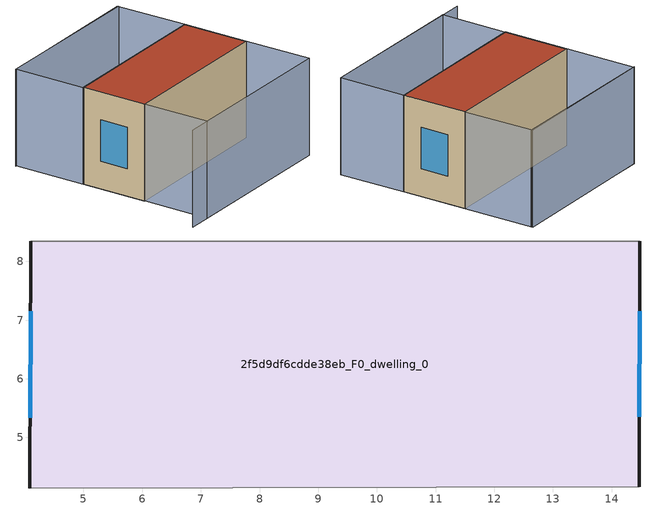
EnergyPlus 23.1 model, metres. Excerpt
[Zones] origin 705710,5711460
2f5d9df6cdde38eb_F0_dwelling_0
 floor ground (EU_floor_Construction): 14.47,4.16 14.48,8.35 4.1,8.35 4.09,4.14 z0
 wall outside (EU_wall_Construction): 14.48,8.35 14.47,4.16 / 4.09,4.14 4.1,8.35 z0:6
 wall adiabatic (EU_wall_Construction): 4.1,8.35 14.48,8.35 / 14.47,4.16 4.09,4.14 z0:6
 window (EU_Window_Construction): 14.48,7.15 14.48,5.35 / 4.09,5.34 4.1,7.15 z1.71:4.29
 roof outside (EU_roof_Construction): 14.48,8.35 14.47,4.16 4.09,4.14 4.1,8.35 z6
shading: 2.63,-0.1 14.47,-0.11 / 14.51,12.83 4.06,12.87 / 14.47,4.16 14.47,-0.11 / 14.47,-0.11 4.09,-0.1 / 4.09,-0.1 4.09,4.16 / 4.09,4.16 14.47,4.16 / 4.07,12.87 14.48,12.9 / 14.48,12.9 14.49,8.35 / 14.49,8.35 4.09,8.31 / 4.09,8.31 4.07,12.87 z0:6
[Building]
EU S2 Campaign: North Axis=0; Terrain=City; Solar Distribution=FullExterior
[Site:Location]
London: Latitude=51.5; Longitude=-0.5; Time Zone=0; Elevation=25
[SizingPeriod:WeatherFileDays]
AnnualSizingPeriod: Begin Month=1; Begin Day of Month=1; End Month=12; End Day of Month=31; Day of Week for Start Day=Monday; Use Weather File Daylight Saving Period=No; Use Weather File Rain and Snow Indicators=No
[MATERIAL]
EU_InternalMass_Material: Roughness=MediumRough; Thickness=0.1; Conductivity=1; Density=1800; Specific Heat=900; Thermal Absorptance=0.9; Solar Absorptance=0.7; Visible Absorptance=0.7
[MATERIAL:NOMASS] Roughness=MediumRough; Thermal Absorptance=0.9; Solar Absorptance=0.7; Visible Absorptance=0.7
Name | Thermal Resistance
EU_wall_NoMass | 0.71061
EU_roof_NoMass | 2.41608
EU_floor_NoMass | 1.75078
[WINDOWMATERIAL:SIMPLEGLAZINGSYSTEM]
EU_Window_SimpleGlazing: UFactor=2.64892; Solar Heat Gain Coefficient=0.76; Visible Transmittance=0.76
[CONSTRUCTION]
EU_wall_Construction: EU_wall_NoMass
EU_roof_Construction: EU_roof_NoMass
EU_floor_Construction: EU_floor_NoMass
EU_InternalMass_Construction: EU_InternalMass_Material
EU_Window_Construction: EU_Window_SimpleGlazing
[ZONE]
2f5d9df6cdde38eb_F0_dwelling_0: Type=1; Multiplier=1; Ceiling Height=autocalculate; Volume=261.524; Floor Area=autocalculate; Part of Total Floor Area=Yes
[INTERNALMASS]
2f5d9df6cdde38eb_F0_dwelling_0_EU_InternalMass: Construction=EU_InternalMass_Construction; Zone or ZoneList=2f5d9df6cdde38eb_F0_dwelling_0; Surface Area=43.5876
[OTHEREQUIPMENT]
EU_Step8_InternalGain_2f5d9df6cdde38eb_F0_dwelling_0_f000: Fuel Type=Electricity; Zone or ZoneList or Space or SpaceList=2f5d9df6cdde38eb_F0_dwelling_0; Schedule=EU_Step8_GainSchedule_2f5d9df6cdde38eb_F0_dwelling_0_f000; Design Level Calculation Method=Watts/Area; Power per Zone Floor Area=1; Fraction Latent=0; Fraction Radiant=0; Fraction Lost=0; Carbon Dioxide Generation Rate=0; EndUse Subcategory=EU_Step8_InternalGains
[ZONEVENTILATION:DESIGNFLOWRATE]
EU_ConstantAir_2f5d9df6cdde38eb_F0_dwelling_0: Zone or ZoneList or Space or SpaceList=2f5d9df6cdde38eb_F0_dwelling_0; Schedule=EU_AlwaysOn; Design Flow Rate Calculation Method=AirChanges/Hour; Air Changes per Hour=0.496673; Ventilation Type=Natural; Fan Pressure Rise=0; Fan Total Efficiency=1; Constant Term Coefficient=1; Temperature Term Coefficient=0; Velocity Term Coefficient=0; Velocity Squared Term Coefficient=0; Minimum Indoor Temperature=-100; Maximum Indoor Temperature=100; Delta Temperature=-100; Minimum Outdoor Temperature=-100; Maximum Outdoor Temperature=100; Maximum Wind Speed=40
[HVACTEMPLATE:THERMOSTAT]
EU_HeatOnly_2f5d9df6cdde38eb_F0_dwelling_0: Constant Heating Setpoint=20; Constant Cooling Setpoint=50
[HVACTEMPLATE:ZONE:IDEALLOADSAIRSYSTEM]
2f5d9df6cdde38eb_F0_dwelling_0: Template Thermostat=EU_HeatOnly_2f5d9df6cdde38eb_F0_dwelling_0; System Availability Schedule=EU_AlwaysOn; Maximum Heating Supply Air Temperature=50; Minimum Cooling Supply Air Temperature=13; Maximum Heating Supply Air Humidity Ratio=0.0156; Minimum Cooling Supply Air Humidity Ratio=0.0077; Heating Limit=NoLimit; Cooling Limit=NoLimit; Heating Availability Schedule=EU_AlwaysOn; Cooling Availability Schedule=EU_CoolingOff; Dehumidification Control Type=ConstantSensibleHeatRatio; Cooling Sensible Heat Ratio=0.7; Dehumidification Setpoint=60; Humidification Control Type=None; Humidification Setpoint=30; Outdoor Air Method=None; Outdoor Air Flow Rate per Person=0.00944; Outdoor Air Flow Rate per Zone Floor Area=0; Outdoor Air Flow Rate per Zone=0; Demand Controlled Ventilation Type=None; Outdoor Air Economizer Type=NoEconomizer; Heat Recovery Type=None; Sensible Heat Recovery Effectiveness=0.7; Latent Heat Recovery Effectiveness=0.65
[SIZING:ZONE]
2f5d9df6cdde38eb_F0_dwelling_0: Zone Cooling Design Supply Air Temperature Input Method=SupplyAirTemperature; Zone Cooling Design Supply Air Temperature=13; Zone Heating Design Supply Air Temperature Input Method=SupplyAirTemperature; Zone Heating Design Supply Air Temperature=50; Zone Cooling Design Supply Air Humidity Ratio=0.008; Zone Heating Design Supply Air Humidity Ratio=0.008; Cooling Design Air Flow Method=DesignDay; Cooling Design Air Flow Rate=0; Cooling Minimum Air Flow per Zone Floor Area=0.000762; Cooling Minimum Air Flow=0; Cooling Minimum Air Flow Fraction=0.2; Heating Design Air Flow Method=DesignDay; Heating Design Air Flow Rate=0; Heating Maximum Air Flow per Zone Floor Area=0.002032; Heating Maximum Air Flow=0.141576; Heating Maximum Air Flow Fraction=0.3; Account for Dedicated Outdoor Air System=No; Dedicated Outdoor Air System Control Strategy=NeutralSupplyAir; Dedicated Outdoor Air Low Setpoint Temperature for Design=autosize; Dedicated Outdoor Air High Setpoint Temperature for Design=autosize; Zone Load Sizing Method=Sensible Load Only No Latent Load; Zone Latent Cooling Design Supply Air Humidity Ratio Input Method=HumidityRatioDifference; Zone Cooling Design Supply Air Humidity Ratio Difference=0.005; Zone Latent Heating Design Supply Air Humidity Ratio Input Method=HumidityRatioDifference; Zone Humidification Design Supply Air Humidity Ratio Difference=0.005
[SCHEDULE:CONSTANT]
Name | Hourly Value
EU_AlwaysOn | 1
EU_CoolingOff | 0
[SCHEDULE:FILE]
EU_Step8_GainSchedule_2f5d9df6cdde38eb_F0_dwelling_0_f000: File=../../schedules/2f5d9df6cdde38eb/2f5d9df6cdde38eb_F0_dwelling_0_f000_gain.csv; Column Number=1; Rows to Skip at Top=0; Number of Hours of Data=8760; Column Separator=Comma; Interpolate to Timestep=No; Minutes per Item=60; Adjust Schedule for Daylight Savings=Yes
